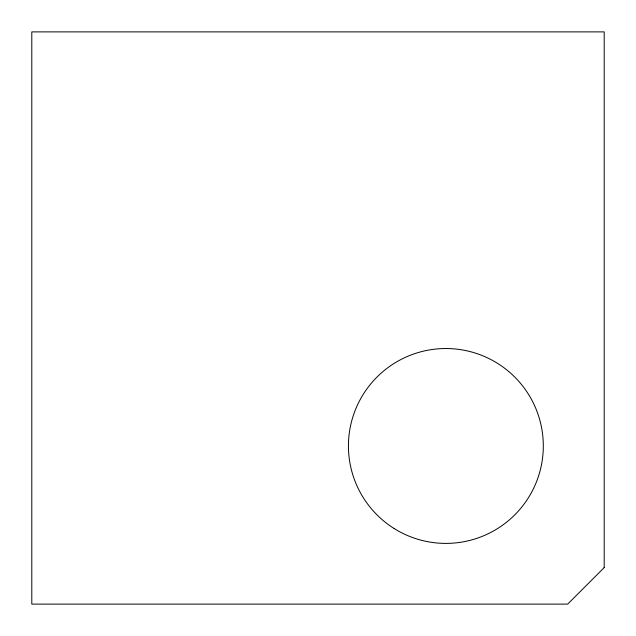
<?xml version="1.0" encoding="UTF-8"?>
<svg xmlns="http://www.w3.org/2000/svg" width="636" height="636" viewBox="0 0 636 636"><rect width="100%" height="100%" fill="white"/><g stroke="black" fill="none" stroke-linecap="round" stroke-linejoin="round"><path stroke-width="0.95" d="M604.2 567.574L567.662 604.113L31.8 604.113L31.8 31.887L604.2 31.887L604.2 567.574M394.201 528.564A97.427 97.427 0 0 0 543.247 449.421A97.427 97.427 0 0 0 400.179 359.912A97.427 97.427 0 0 0 394.201 528.564"/></g></svg>
